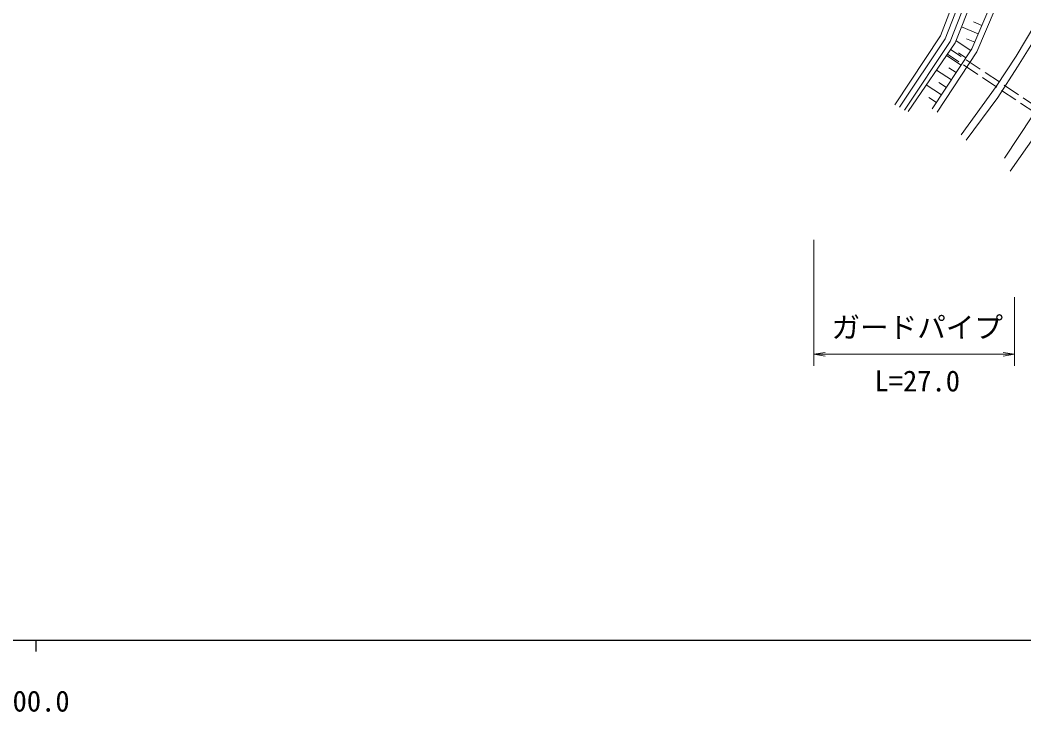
# Model space of a CAD drawing. Units: millimetres at full size, sheet at 1:1000; details may follow other scales. Extents: x 40000 to 680000, y 20000 to 380000.
# Drawn here: x 366629 to 454397, y 198715 to 259239 of the extents above; entities that cross this region are included whole.
import ezdxf
from ezdxf.enums import TextEntityAlignment as Align

# ---------------------------------------------------------------- set-up
doc = ezdxf.new("R2010")
doc.units = ezdxf.units.MM
doc.header["$LTSCALE"] = 1000
for name, color, linetype, lineweight in [('M-BGD', 7, 'Continuous', 13), ('M-STR-HTXT', 7, 'Continuous', 13), ('M-TTL-BAND', 7, 'Continuous', 25)]:
    doc.layers.add(name, color=color, linetype=linetype, lineweight=lineweight)
doc.styles.add('ＭＳ ゴシック', font='')
doc.styles.get('ＭＳ ゴシック').set_extended_font_data('MS Gothic')

# ---------------------------------------------------------------- blocks, each defined once
blk = doc.blocks.new('open_arrow')
at = {"color": 0, "linetype": 'Continuous', "lineweight": -2}
blk.add_lwpolyline([(7.5, 1.25), (0, 0), (7.5, -1.25)], dxfattribs=at)

msp = doc.modelspace()

# ---------------------------------------------------------------- linework, layer by layer
at = {"layer": 'M-BGD'}
for p, q in [((450722, 258775), (449974, 259093)), ((450404, 258027), (448943, 258649)), ((452694, 247157), (460196, 258517)), ((449757, 256580), (448459, 257436)), ((450092, 257297), (449362, 257608)), ((447988, 256674), (448923, 256048)), ((449329, 255932), (448680, 256359)), ((448901, 255283), (447616, 256130)), ((447710, 256258), (448703, 255594)), ((449339, 255770), (450585, 254936)), ((448054, 253998), (446746, 254860)), ((448477, 254640), (447835, 255064)), ((449119, 255316), (450365, 254482)), ((451001, 254658), (452248, 253824)), ((447623, 253344), (446969, 253775)), ((450781, 254204), (452028, 253370)), ((447191, 252690), (445861, 253567)), ((452443, 253091), (453690, 252257)), ((452663, 253546), (453910, 252712)), ((446753, 252024), (446087, 252463)), ((454105, 251979), (455352, 251145)), ((454325, 252434), (455572, 251600))]:
    msp.add_line(p, q, dxfattribs=at)
for points in [[(453203, 246027), (466068, 264401), (477981, 281852), (489099, 298058), (500690, 314672)], [(369365, 303017), (378198, 300890), (394392, 296053), (410493, 290702), (427504, 285631), (441058, 281822), (446432, 280163), (449353, 278878), (452041, 277429), (453933, 276190), (455079, 274905), (456340, 273153), (457485, 270979), (458070, 268876), (458327, 267030), (458327, 265838), (458070, 263572), (457579, 261749), (456644, 259856), (455452, 257706), (453840, 255136), (452111, 252472), (449353, 248733)], [(437943, 282060), (444603, 280190), (447968, 278882), (450982, 277386), (452688, 276171), (454534, 274535), (455843, 272596), (456824, 270609), (457408, 268343), (457595, 265959), (457385, 263693), (456590, 261192), (455352, 258809), (453716, 256075), (451959, 253415), (448902, 249204)], [(435900, 278556), (443159, 276617), (450749, 272493), (453051, 264244), (449843, 256712), (446386, 251468)], [(436029, 279039), (443345, 277085), (451173, 272832), (453580, 264209), (450285, 256474), (446804, 251193)], [(439946, 275627), (442325, 273462), (448564, 269934), (449896, 265167), (447115, 257852), (443119, 251823)], [(444276, 251253), (448389, 257259), (451426, 264877), (449791, 271023), (442523, 275392)], [(444285, 273331), (448861, 270446), (450371, 264905), (447507, 257585), (443533, 251624)], [(444551, 273754), (449292, 270766), (450897, 264877), (447952, 257352), (443949, 251347)]]:
    msp.add_lwpolyline(points, dxfattribs=at)
at = {"layer": 'M-STR-HTXT'}
for p, q in [((436029, 240000), (436029, 229000)), ((453580, 235000), (453580, 229000)), ((436029, 230000), (453580, 230000))]:
    msp.add_line(p, q, dxfattribs=at)
at = {"layer": 'M-TTL-BAND'}
for p, q in [((40000, 205000), (579000, 205000)), ((368000, 205000), (368000, 204000))]:
    msp.add_line(p, q, dxfattribs=at)

# ---------------------------------------------------------------- block references
at = {"layer": 'M-STR-HTXT', "xscale": 133, "yscale": 133}
msp.add_blockref('open_arrow', (436029, 230000), dxfattribs=at)
at = {"layer": 'M-STR-HTXT', "xscale": 133, "yscale": 133, "rotation": 180}
msp.add_blockref('open_arrow', (453580, 230000), dxfattribs=at)

# ---------------------------------------------------------------- texts
at = {"layer": 'M-STR-HTXT', "style": 'ＭＳ ゴシック'}
msp.add_text('ガードパイプ', height=1833, dxfattribs=at).set_placement((445070, 232355), align=Align.MIDDLE_CENTER)
msp.add_text('L=27.0', height=1833, dxfattribs=at).set_placement((445070, 226204), align=Align.BOTTOM_CENTER)
at = {"layer": 'M-TTL-BAND', "style": 'ＭＳ ゴシック'}
msp.add_text('300.0', height=1833, dxfattribs=at).set_placement((367844, 198195), align=Align.BOTTOM_CENTER)

doc.saveas('drawing.dxf')
